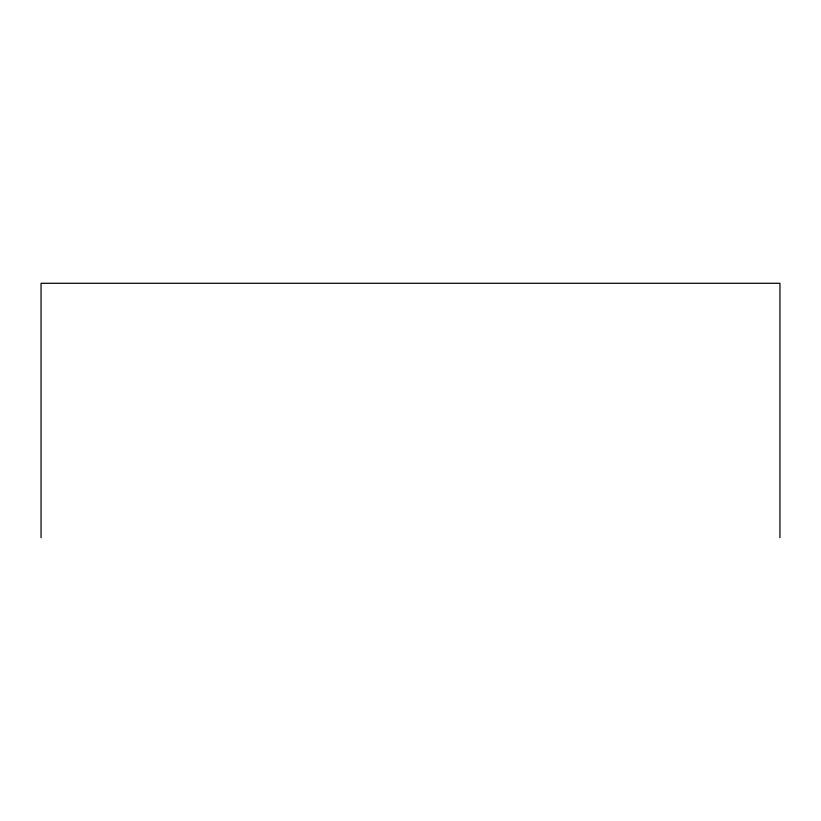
<?xml version="1.0" encoding="UTF-8"?>
<svg xmlns="http://www.w3.org/2000/svg" width="821" height="821" viewBox="0 0 821 821"><rect width="100%" height="100%" fill="white"/><g stroke="black" fill="none" stroke-linecap="round" stroke-linejoin="round"><path stroke-width="1.23" d="M779.95 537.714L779.95 283.286L41.05 283.286L41.05 537.714"/></g></svg>
